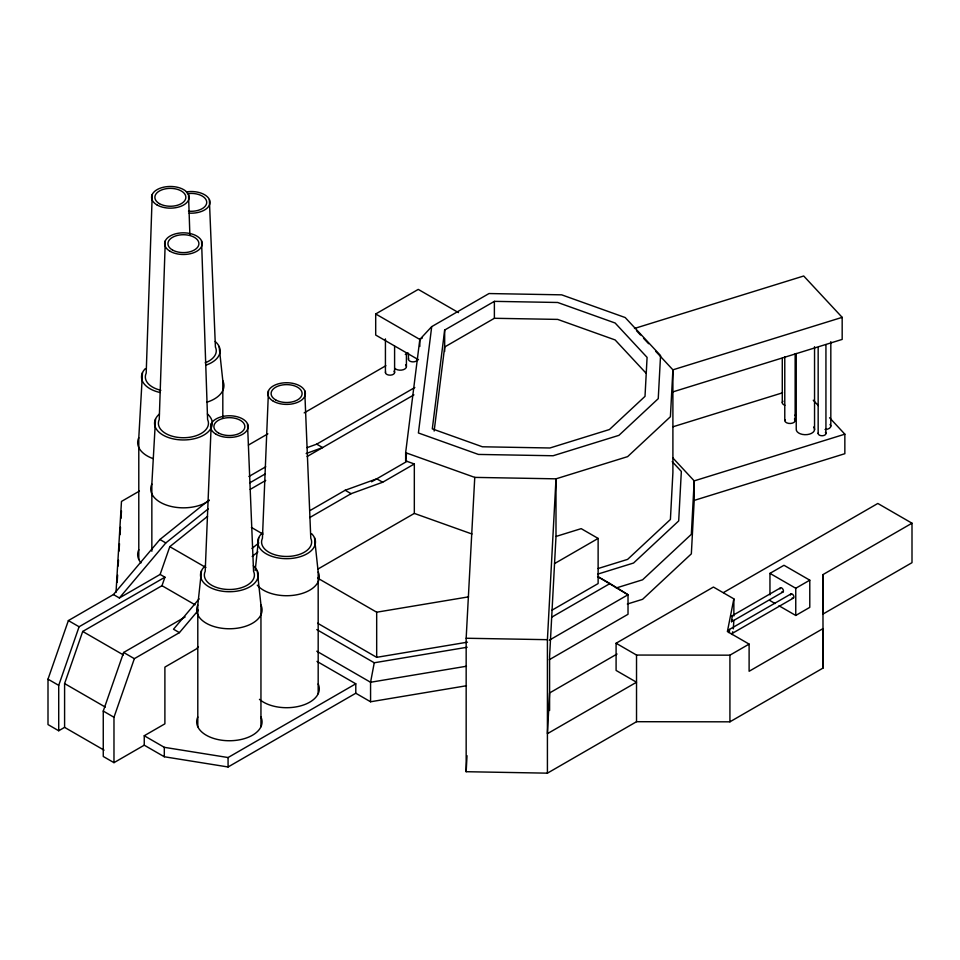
<?xml version="1.0" encoding="UTF-8"?>
<svg xmlns="http://www.w3.org/2000/svg" width="960" height="960" viewBox="0 0 960 960"><rect width="100%" height="100%" fill="white"/><g stroke="black" fill="none" stroke-linecap="round" stroke-linejoin="round"><path stroke-width="1.44" d="M152.232 194.508L146.196 373.188A25.032 14.448 0 0 0 160.848 390.3M165.288 240.864L159.24 419.544A25.032 14.448 0 0 0 183.42 437.736A25.032 14.448 0 0 0 207.6 419.544L201.552 240.864M729.564 631.092L729.468 629.424L790.992 593.916M211.236 423.804L205.2 571.308A25.032 14.448 0 0 0 229.38 589.5A25.032 14.448 0 0 0 253.56 571.308L247.512 423.804M268.476 390.756L262.428 538.272A25.032 14.448 0 0 0 286.608 556.464A25.032 14.448 0 0 0 310.788 538.272L304.74 390.756M617.052 654.012L549.588 692.964L547.416 733.68L636.528 682.236L616.092 670.44L616.092 643.248L713.424 587.052L733.86 598.86L727.392 631.56L749.112 644.1L749.112 671.28L823.092 628.56L823.092 668.028L729.924 721.824L636.528 721.704L547.416 773.16L466.164 771.708L466.164 638.244L474.756 477.384L405.648 452.688L419.82 339.444L431.712 326.628L489.012 293.544L561.684 294.84L625.2 317.544L660.552 355.548L658.248 398.664L618.924 435.348L553.092 455.748L478.416 454.428L418.404 432.972L431.712 326.628M466.164 771.708L467.028 755.712M547.416 773.16L547.416 639.684L555.996 478.836L627.612 456.636L670.404 416.736L672.9 369.828L655.704 351.324M474.756 477.384L555.996 478.836L555.996 536.448L549.588 656.58L549.588 710.508M672.804 457.884L694.2 480.888L694.2 500.4L691.344 553.848L642.6 599.304L627.336 604.032M138.792 559.476L138.792 437.712L142.488 372.624M151.848 551.256L151.848 484.068L155.532 418.968M116.016 592.392L121.476 501.432L139.392 491.088M117.168 582.444L117.624 574.992M118.164 566.04L118.512 560.076M119.052 551.136L119.496 543.684M120.036 534.732L120.492 527.28M121.02 518.328L121.476 510.876M197.796 726.756L197.796 605.004L201.492 570.744M255.192 570.468L258.72 537.696M317.676 569.208L414.324 513.408L414.324 463.968L405.648 460.872L406.56 453.528M444.672 330.048L432.3 428.868L482.4 446.784L549.924 447.984L609.444 429.528L645.012 396.36L647.088 357.384L615.132 323.016L557.688 302.484L494.376 301.356L444.672 330.048L444.672 351.444M434.148 431.052L444.672 346.98L494.376 318.288L557.688 319.404L615.132 339.948L646.092 373.236M728.844 632.58L729.468 629.424M732.036 619.704L731.556 621.708L732.18 615.768L780.504 587.868M467.16 647.244L374.256 662.772L370.572 682.26L370.572 701.772L466.464 685.752M732.18 634.572L732.744 631.728M733.308 628.884L733.86 620.316M104.052 750.144L64.596 727.368L58.716 730.764L48 724.572L48 679.176L68.376 620.58L113.448 594.552L159.912 539.508L209.088 500.016M58.716 730.764L58.716 685.356L79.092 626.76L164.928 577.2L160.128 574.44L119.376 597.972L113.448 594.552M64.596 727.368L64.596 683.568L82.716 631.452L161.976 585.696L164.928 577.2M370.572 701.772L355.788 693.24L228.072 766.98L164.304 756.756L144.252 745.188L113.976 762.66L103.26 756.48L103.26 711.072L123.636 652.476L185.124 616.968M160.128 574.44L169.788 546.672L207.564 516.336M113.976 762.66L113.976 717.264L134.352 658.668L179.424 632.64L198.384 610.176M119.376 597.972L165.828 542.928L208.14 508.944M199.104 598.896L173.508 629.22L179.424 632.64M198.408 646.596L196.488 648.864L164.892 667.104L164.892 723.828L144.252 735.744L144.252 745.188M251.976 548.46L258.84 542.952M252.18 556.476L257.904 551.88M418.512 359.772L375.696 335.052L375.696 313.968L418.26 289.392L458.496 312.612M375.696 313.968L419.82 339.444L422.4 337.956M248.424 445.068L267.876 433.836M304.176 412.884L385.848 365.724M405.3 354.492L407.892 353.004M248.904 476.508L265.728 466.8M249.648 482.916L265.176 473.952M307.104 447.636L316.704 444.156L414.828 387.504M250.2 489.384L265.716 480.432M307.104 456.528L413.904 394.872M310.248 510.432L345.18 490.26L376.764 478.824L382.68 482.244L414.324 463.968M309.696 517.584L351.108 493.68L382.68 482.244M371.58 481.812L407.016 461.352M554.544 563.592L598.128 538.428L598.128 583.56L552.024 610.176M144.252 735.744L164.304 747.324L228.072 757.536L355.788 683.808L355.788 693.24M551.712 617.184L609.972 583.56L628.02 594.756L628.02 614.28L549.264 659.736M549.264 640.224L628.02 594.756L597.564 576.48L609.972 583.56M723.432 592.596L877.824 503.46L912 523.2L912 562.668L822.888 614.112L822.888 574.644L912 523.2M769.956 594.84L769.956 573.372L783.984 565.284L809.784 580.176L809.784 607.356L795.756 615.456L778.992 605.772M731.556 621.708L782.928 592.044M769.956 573.372L795.756 588.264L809.784 580.176M731.436 633.876L793.404 598.104M616.092 643.248L636.528 655.056L729.924 655.176L749.112 644.1M306.156 453.54L322.632 447.564L316.704 444.156M634.452 328.476L803.712 276L842.172 317.352L842.172 339.408L672.9 391.884M842.172 317.352L672.9 369.828L672.9 472.572L670.404 519.48L627.612 559.38L598.068 568.536M673.128 426.732L782.556 392.808M694.2 500.4L844.848 453.696L844.848 434.184L694.2 480.888L691.344 534.324L642.6 579.792L616.236 587.964M555.996 536.448L581.184 528.648L598.128 538.428M597.924 574.068L633.552 563.028L678.696 520.92L681.336 471.432L672.204 461.616M317.64 578.112L376.68 612.204L468.564 596.856M317.64 623.244L376.68 657.336L467.472 642.168M466.464 666.24L370.572 682.26L316.776 651.204M466.164 638.244L547.416 639.684M414.324 513.408L471.948 534M769.956 600.564L775.116 603.54M345.18 490.26L351.108 493.68M251.364 527.4L262.968 534.096M316.788 629.592L374.256 662.772M159.912 539.508L165.828 542.928M169.788 546.672L205.872 567.504M316.992 661.404L355.788 683.808M161.976 585.696L195.06 604.8M68.376 620.58L79.092 626.76M123.636 652.476L134.352 658.668M82.716 631.452L123.444 654.972M64.596 683.568L105.324 707.088M48 679.176L58.716 685.356M103.26 711.072L113.976 717.264M813.264 400.224L818.364 405.696M829.572 417.744L844.848 434.184M636.468 330.66L640.524 335.004M643.56 338.268L648.612 343.716M732.18 615.768L732.312 616.512M314.496 537.696L318.18 571.956L318.18 693.72M257.268 570.744L260.952 605.004L260.952 726.756M219.12 346.488L222.816 380.748L222.816 417.396M209.364 199.548L215.412 347.052A25.032 14.448 0 0 1 205.176 362.808M188.508 194.508L189.864 234.708M822.888 574.644L823.092 668.028M830.82 341.652L830.82 426.144M825.936 344.568L825.936 433.5M818.16 347.532L818.16 433.5M814.548 346.728L814.548 429.732M796.236 353.496L796.236 429.084A9.168 5.292 0 0 0 807.216 434.592A9.168 5.292 0 0 0 813.6 427.044M795.756 588.264L795.756 615.456M795.144 353.796L795.144 420.504M784.776 356.76L784.776 420.504M782.28 358.2L782.28 402.672M733.86 598.86L733.86 616.02M729.924 655.176L729.924 721.824M636.528 655.056L636.528 721.704M494.376 301.356L494.376 318.288M419.82 339.444L419.82 346.464M408.444 353.376L408.444 359.232M406.416 353.46L406.416 366.624M405.648 452.688L405.648 460.872M394.596 346.212L394.596 372.516M385.428 338.904L385.428 372.516M376.68 612.204L376.68 657.336M228.072 757.536L228.072 766.98M164.304 747.324L164.304 756.756M318.18 571.956A32.688 18.876 0 0 1 298.104 594.516A32.688 18.876 0 0 1 257.268 585.168M311.604 533.676A28.872 16.668 0 0 1 304.668 555.012A28.872 16.668 0 0 1 267.084 554.292A28.872 16.668 0 0 1 262.62 532.728M153.336 458.712A32.688 18.876 0 0 1 138.792 437.712M209.316 500.472A32.688 18.876 0 0 1 168.924 505.872A32.688 18.876 0 0 1 151.848 484.068M405.588 364.836A6.18 3.564 0 0 1 403.32 369.708A6.18 3.564 0 0 1 394.884 368.4M260.952 716.988A32.688 18.876 0 0 1 229.38 740.748A32.688 18.876 0 0 1 197.796 716.988M260.952 605.004A32.688 18.876 0 0 1 229.38 628.764A32.688 18.876 0 0 1 197.796 605.004M780.012 588.972A2.412 1.392 60 0 1 781.716 587.988A2.412 1.392 60 0 1 783.42 590.94A2.412 1.392 60 0 1 781.716 591.924M794.448 419.004A5.184 2.988 0 0 1 790.644 423.468A5.184 2.988 0 0 1 784.956 419.724M318.18 683.94A32.688 18.876 0 0 1 300.12 706.02A32.688 18.876 0 0 1 259.452 699.336M141.024 562.908A32.688 18.876 0 0 1 138.792 549.696M160.092 392.508A28.872 16.668 0 0 1 145.368 368.604M784.872 405.264A5.184 2.988 0 0 1 782.976 401.172M796.26 414.624A6.276 3.624 0 0 1 794.952 415.2M207.408 414A28.872 16.668 0 0 1 202.464 435.816A28.872 16.668 0 0 1 164.376 435.816A28.872 16.668 0 0 1 159.444 414M393.984 371.196A4.584 2.652 0 0 1 390.612 375.144A4.584 2.652 0 0 1 385.584 371.832M830.04 424.464A5.784 3.336 0 0 1 825.036 429.48M825.42 432.384A3.888 2.244 0 0 1 822.552 435.732A3.888 2.244 0 0 1 818.292 432.924M417.612 359.232A4.584 2.652 0 0 1 412.428 361.848A4.584 2.652 0 0 1 408.6 358.548M253.356 565.776A28.872 16.668 0 0 1 248.424 587.58A28.872 16.668 0 0 1 210.324 587.58A28.872 16.668 0 0 1 205.392 565.776M187.224 193.716A15.492 8.94 0 0 1 206.712 201.972A15.492 8.94 0 0 1 188.508 211.152M186.372 191.88A18.78 10.836 0 0 1 209.964 201.552A18.78 10.836 0 0 1 189.096 213.12M790.488 595.02A2.412 1.392 60 0 1 792.192 594.036A2.412 1.392 60 0 1 793.908 596.988A2.412 1.392 60 0 1 792.192 597.984M222.816 380.748A32.688 18.876 0 0 1 206.892 402.204M215.22 341.52A28.872 16.668 0 0 1 205.668 365.232M275.652 399.888A15.492 8.94 0 0 0 301.572 395.88A15.492 8.94 0 0 0 282.6 384.924A15.492 8.94 0 0 0 275.652 399.888M273.336 401.232A18.78 10.836 0 0 0 304.74 396.372A18.78 10.836 0 0 0 281.748 383.1A18.78 10.836 0 0 0 273.336 401.232M216.096 434.268A18.78 10.836 0 0 0 247.512 429.408A18.78 10.836 0 0 0 224.52 416.136A18.78 10.836 0 0 0 216.096 434.268M218.424 432.924A15.492 8.94 0 0 0 244.332 428.916A15.492 8.94 0 0 0 225.372 417.972A15.492 8.94 0 0 0 218.424 432.924M159.42 203.64A15.492 8.94 0 0 0 185.328 199.632A15.492 8.94 0 0 0 166.368 188.676A15.492 8.94 0 0 0 159.42 203.64M172.464 249.984A15.492 8.94 0 0 0 198.384 245.976A15.492 8.94 0 0 0 179.412 235.032A15.492 8.94 0 0 0 172.464 249.984M170.148 251.328A18.78 10.836 0 0 0 201.552 246.468A18.78 10.836 0 0 0 178.56 233.196A18.78 10.836 0 0 0 170.148 251.328M157.092 204.984A18.78 10.836 0 0 0 188.508 200.124A18.78 10.836 0 0 0 165.516 186.84A18.78 10.836 0 0 0 157.092 204.984"/></g></svg>
